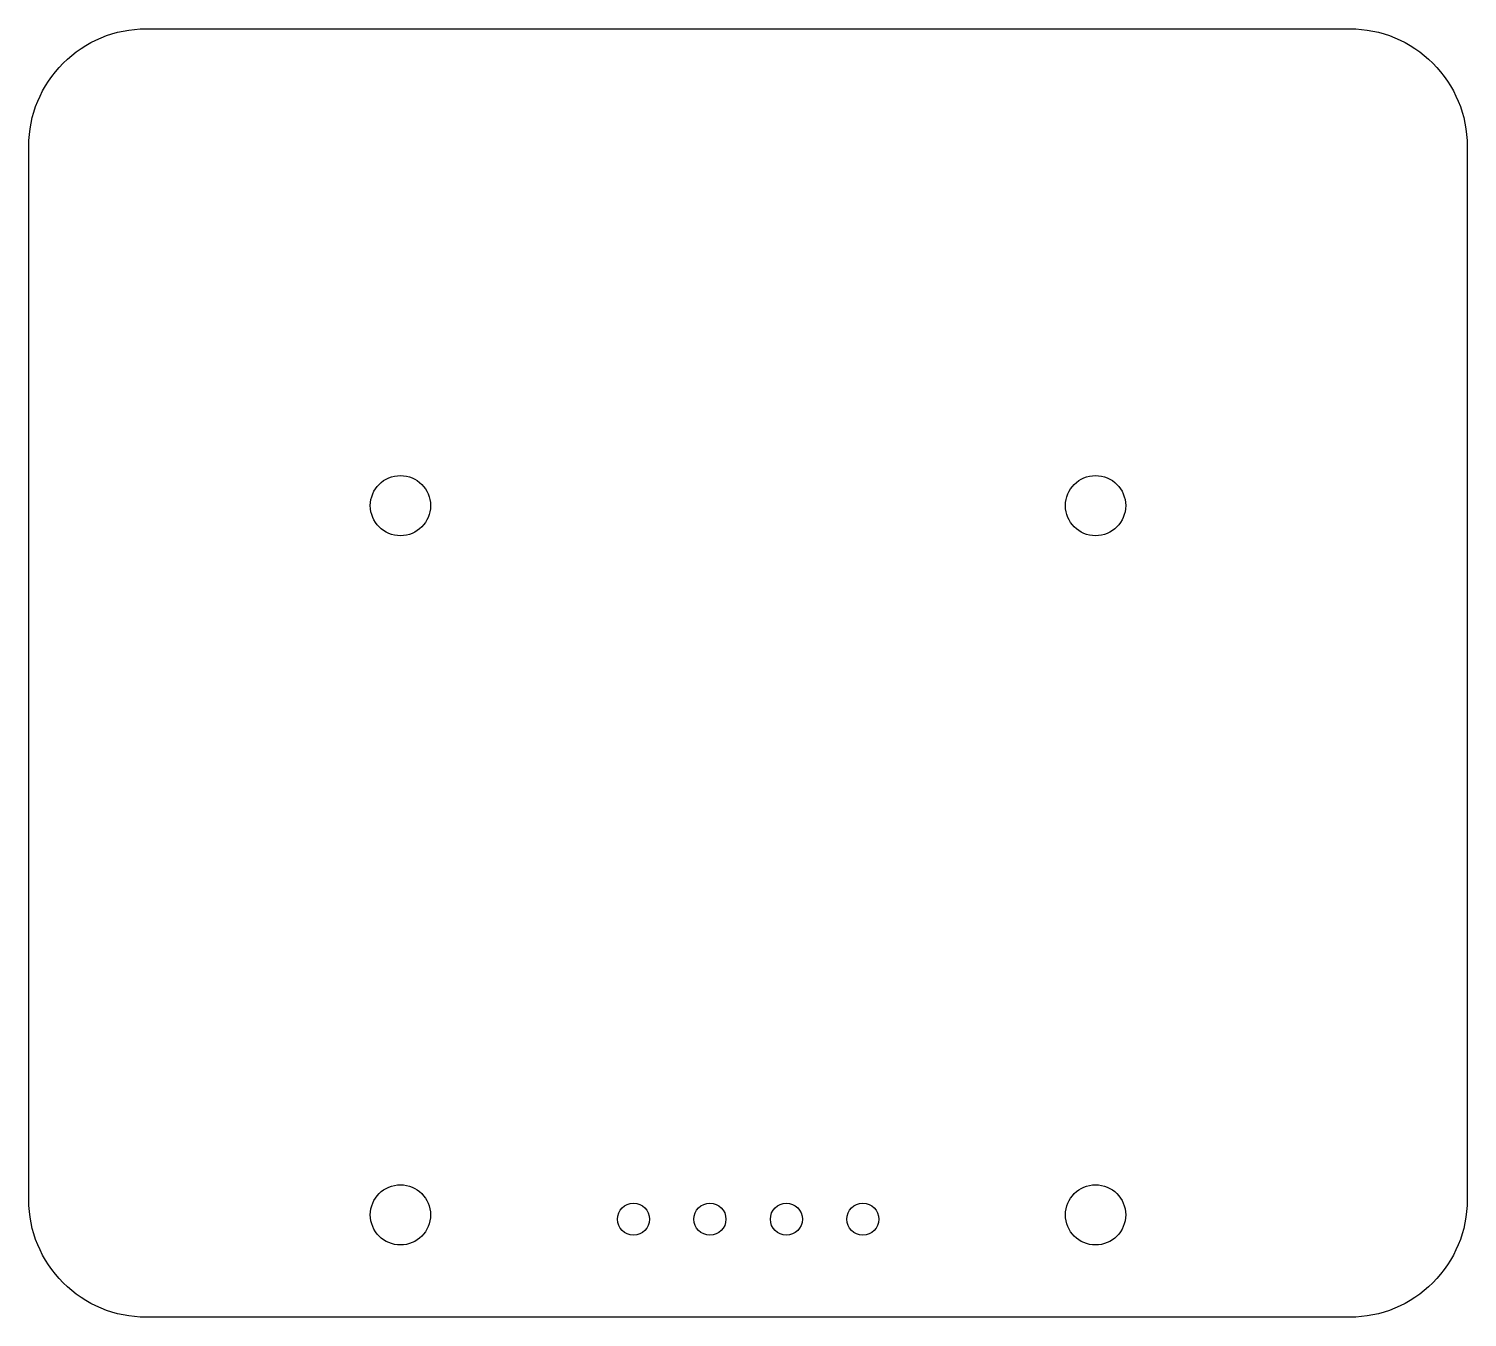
# Model space of a CAD drawing. Header units: millimetres. Extents: x -48.9 to -1.1, y -43.9 to -1.1.
import ezdxf

# ---------------------------------------------------------------- set-up
doc = ezdxf.new("R2010")
doc.units = ezdxf.units.MM
doc.layers.get('0').update_dxf_attribs({"linetype": 'CONTINUOUS'})

msp = doc.modelspace()

# ---------------------------------------------------------------- linework, layer by layer
msp.add_lwpolyline([(-48.9, -40), (-48.9, -5, -0.414214), (-45, -1.1), (-5, -1.1, -0.414214), (-1.1, -5), (-1.1, -40, -0.414214), (-5, -43.9), (-45, -43.9, -0.414214)], format="xyb", close=True)
for centre, radius in [((-36.55, -16.94), 1), ((-13.45, -16.94), 1), ((-36.55, -40.5), 1), ((-13.45, -40.5), 1), ((-28.805, -40.645), 0.532), ((-26.265, -40.645), 0.532), ((-23.725, -40.645), 0.532), ((-21.185, -40.645), 0.532)]:
    msp.add_circle(centre, radius)

doc.saveas('drawing.dxf')
